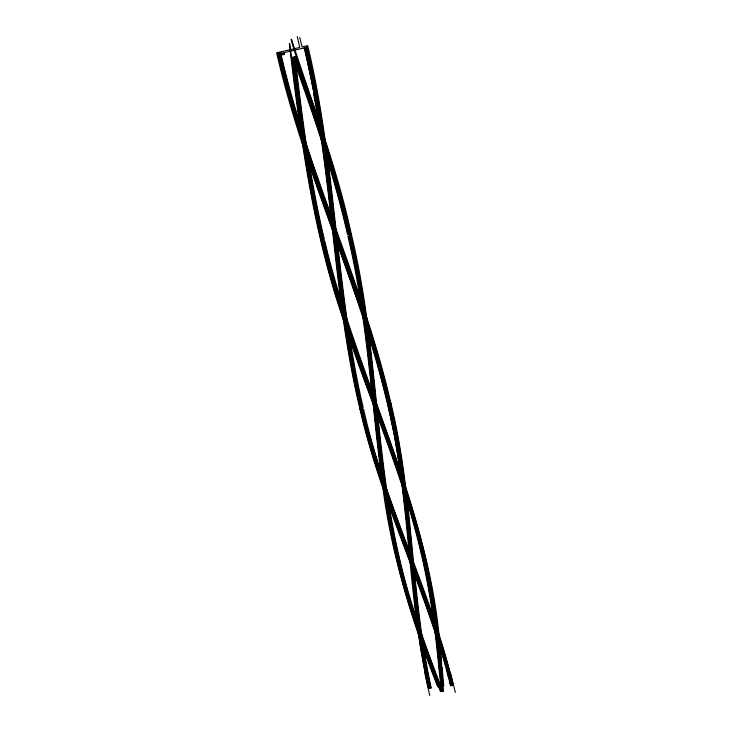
<?xml version="1.0" encoding="UTF-8"?>
<svg xmlns="http://www.w3.org/2000/svg" width="732" height="732" viewBox="0 0 732 732"><rect width="100%" height="100%" fill="white"/><g stroke="black" fill="none" stroke-linecap="round" stroke-linejoin="round"><path stroke-width="1.1" d="M291.043 39.162C298.198 65.88 309.334 91.82 317.606 118.401C340.993 187.236 358.68 258.112 367.812 330.297C377.95 406.333 381.015 483.477 398.986 558.324M280.695 52.484L277.346 53.262L286.221 87.84L296.881 124.614L314.824 179.395L363.182 316.187L376.422 359.247L386.926 399.544L394.813 437.15L401.31 477.127L406.104 516.206L416.389 616.289L420.534 646.127L425.201 672.552M306.983 46.391C332.374 149.795 334.68 258.204 353.419 363.209C370.008 471.079 421.284 568.599 450.052 672.946M280.841 53.07L278.032 53.729L286.962 88.462L298.098 126.718L315.84 180.676L363.676 316.05L376.916 359.137L387.42 399.462L395.774 439.612L402.143 479.561L406.727 517.387L416.389 612.345L425.31 673.083M280.978 53.656L278.709 54.186C305.436 171.096 359 279.679 387.155 396.149C411.576 491.877 408.712 591.941 428.961 688.217M284.172 53.207L279.862 54.205C307.166 173.914 362.752 284.894 390.119 404.558M284.309 53.793L280.548 54.662C307.852 174.179 363.337 284.995 390.623 404.476M284.455 54.378L281.225 55.12C308.575 174.426 363.886 285.096 391.117 404.403M299.736 37.478L302.087 46.894L307.687 45.604C336.317 164.618 335.256 288.344 363.163 407.45M289.771 43.472C300.825 133.993 312.372 225.447 341.432 312.454C367.034 393.798 403.067 471.792 422.053 555.195M303.734 88.06L292.956 57.517M441.899 691.548C426.317 648.149 409.417 604.714 399.269 559.486M441.46 691.639C424.798 648.433 408.859 604.797 398.327 559.614M441.03 691.74C424.35 648.515 408.401 604.87 397.86 559.678M440.472 691.493C414.147 624.899 392.389 556.119 383.467 484.84C372.286 401.886 368.461 317.798 348.99 236.107M438.148 686.653C421.98 644.718 406.763 602.29 396.598 558.452M437.709 686.744C412.226 622.099 391.519 555.249 382.662 486.13C371.307 402.829 367.537 318.356 347.947 236.317M442.778 691.356C426.143 648.168 410.24 604.568 399.736 559.422M442.265 691.255L438.88 682.389M438.441 682.489C423.014 642.266 408.612 601.548 398.794 559.55M295.582 56.538C329.135 148.77 357.93 243.372 368.708 341.268C377.776 413.754 381.39 487.128 398.519 558.379M295.051 56.739L306.79 90.1M294.529 56.931C327.122 143.939 354.617 233.664 366.229 326.271C376.834 403.661 379.716 482.242 398.043 558.443M294.008 57.123C314.76 115.4 334.927 174.033 348.615 234.441M293.477 57.325C314.238 115.564 334.405 174.161 348.093 234.542M306.269 90.283C337.937 178.37 360.986 269.715 370.255 362.99C377.602 428.376 382.15 494.338 397.577 558.507M303.716 87.986C320.579 136.161 336.235 184.839 347.572 234.643M438.715 639.027C413.644 561.682 379.149 487.402 361.196 407.788M439.173 638.935L443.958 656.183M439.548 646.246C414.394 566.339 378.197 490.056 359.723 408.035M440.454 646.082L446.236 665.8L449.887 683.285M442.21 650.281C430.416 607.944 413.296 567.273 398.345 525.951C374.07 461.425 355.715 394.566 346.309 326.197C333.234 233.142 327.845 138.815 306.287 47.095M443.116 650.126L447.289 666.202L450.519 685.838M444.416 656.101L444.727 657.171M445.175 657.098C448.368 666.495 448.862 676.185 451.882 685.664M445.925 666.404C422.263 578.756 380.301 496.863 360.702 407.87M446.383 666.33L446.676 667.41M448.332 668.279L448.734 671.509M447.581 667.273L447.874 668.343M447.398 670.064C438.203 625.439 419.573 583.102 404.137 540.207C381.345 480.219 361.992 418.704 351.488 355.276C334.277 252.842 330.873 148.294 306.836 46.967M447.856 670L448.14 671.052M449.183 671.445L452.788 685.555M449.045 670.924L452.33 685.61M450.372 672.406L455.341 692.445M448.579 678.097C425.466 586.076 380.722 500.871 360.217 407.953M449.622 678.518L450.967 685.774M449.036 678.042L449.173 678.582M450.226 682.736L450.345 683.231M450.793 683.166L451.424 685.719M361.562 409.234C333.289 290.247 334.314 166.548 305.82 47.571L279.176 53.747C306.461 173.658 362.184 284.803 389.625 404.64M361.068 409.316C332.786 290.348 333.765 166.658 305.271 47.69M360.574 409.398C332.09 290.485 333.673 166.567 304.173 47.946M360.089 409.481C334.936 305.857 333.572 198.5 313.625 93.98M453.236 685.5C431.24 590.944 384.392 503.973 363.511 408.941M324.285 239.181C309.947 179.367 302.151 118.126 295.06 57.032M324.697 240.865C357.747 382.15 433.765 512.62 440.893 659.935M323.764 239.282C309.416 179.459 301.611 118.191 294.502 57.087M324.175 240.965C355.651 377.932 429.208 503.561 438.944 645.752M323.251 239.382C308.886 179.55 301.062 118.264 293.944 57.142M323.663 241.066C352.943 369.953 420.378 487.869 435.824 620.306M429.693 695.4L424.972 673.687M396.909 559.788C371.591 453.364 374.372 342.576 348.469 236.216M423.48 554.993C406.196 478.838 374.638 407.138 349.869 333.344C318.585 244.278 303.698 150.71 293.386 57.197M423.005 555.057C405.61 478.472 373.778 406.397 348.935 332.163C317.898 243.472 303.121 150.335 292.827 57.252M422.529 555.121C405.025 478.106 372.917 405.656 348.002 330.974C317.185 242.658 302.563 149.95 292.269 57.306M421.586 555.259C402.582 471.875 366.54 393.908 340.938 312.582C311.988 225.612 300.175 134.45 289.35 43.856M291.565 39.4C312.418 104.456 337.452 168.497 351.598 235.603M440.225 677.292L441.488 686.232M423.435 554.81C432.493 592.81 437.388 631.579 440.508 670.43M422.959 554.874C430.938 587.823 435.339 621.367 438.532 655.021M422.483 554.938L429.849 591.163L435.586 629.264M399.452 558.26C374.418 451.534 377.337 340.508 351.223 233.929M424.377 554.682L424.688 556.027M423.901 554.746L424.212 556.091M297.256 36.6L299.763 47.443L276.659 52.805C303.872 172.697 359.503 283.806 387.32 403.488M422.327 556.366C431.139 594.256 436.144 632.896 439.703 671.601M421.852 556.43C430.709 594.476 435.714 633.272 439.292 672.122L439.804 672.653L441.039 691.539M304.722 47.818L314.165 93.888M390.806 402.939C413.864 496.534 410.432 594.036 431.221 687.989M390.302 403.021C413.37 496.607 409.975 594.1 430.764 688.034M389.808 403.103C412.885 496.671 409.499 594.155 430.315 688.08M389.314 403.176C412.4 496.735 409.042 594.21 429.858 688.126M387.667 404.988C410.771 497.961 406.708 595.217 428.504 688.263M429.41 688.172L426.115 672.479M436.29 620.279L439.237 648.497M436.052 629.236L438.01 645.78M438.477 645.761L440.82 663.97M439.41 645.734L439.356 649.595M440.115 647.921L441.295 659.349L440.865 664.519L441.671 668.005M439.008 650.702L440.874 669.441L441.158 682.636M438.148 655.707L438.203 656.238M438.587 655.561L440.609 676.533M441.35 659.925L443.299 691.182M441.332 664.51L441.222 663.402M440.966 665.58L442.897 686.625M442.082 667.52L443.766 686.058M440.92 669.926L441.863 680.202L441.213 683.231M439.85 673.193L441.048 681.428M439.337 672.662L439.392 673.202M441.918 680.815L442.393 691.365M441.451 680.815L441.506 681.428M441.469 686.094L441.936 691.365M440.829 683.972L441.488 691.347M442.851 691.356L442.082 682.627"/></g></svg>
